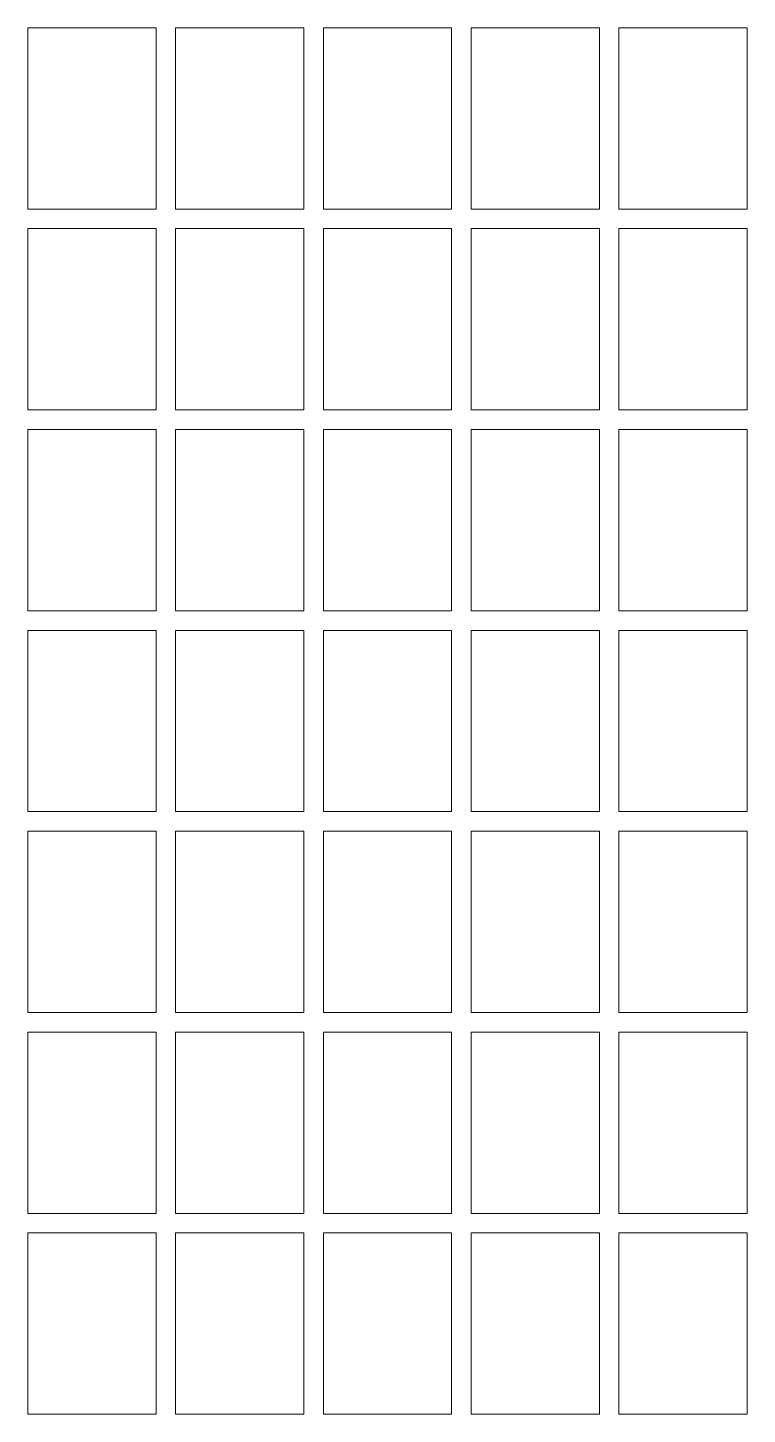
# Model space of a CAD drawing. Header units: millimetres. Extents: x -6680 to 6456, y 1671 to 6150.
# Drawn here: x 5278 to 6456, y 3879 to 6150 of the extents above; entities that cross this region are included whole.
import ezdxf

# ---------------------------------------------------------------- set-up
doc = ezdxf.new("R2010")
doc.units = ezdxf.units.MM
doc.layers.add('ВЭ', color=1, linetype='Continuous')

# ---------------------------------------------------------------- blocks, each defined once
blk = doc.blocks.new('*U316')
at = {"layer": 'ВЭ', "color": 250, "linetype": 'ByBlock', "lineweight": 18}
blk.add_lwpolyline([(-105, -148.5), (105, -148.5), (105, 148.5), (-105, 148.5), (-105, -148.5)], dxfattribs=at)
blk = doc.blocks.new('*U317')
at = {"layer": 'Defpoints', "color": 0, "linetype": 'ByBlock', "lineweight": -2, "transparency": 16777216}
for p in [(3630, 0), (3872, 0), (4114, 0), (4356, 0), (4598, 0), (3630, -329), (3872, -329), (4114, -329), (4356, -329), (4598, -329), (3630, -658), (3872, -658), (4114, -658), (4356, -658), (4598, -658), (3630, -987), (3872, -987), (4114, -987), (4356, -987), (4598, -987), (3630, -1316), (3872, -1316), (4114, -1316), (4356, -1316), (4598, -1316), (3630, -1645), (3872, -1645), (4114, -1645), (4356, -1645), (4598, -1645), (3630, -1974), (3872, -1974), (4114, -1974), (4356, -1974), (4598, -1974)]:
    blk.add_blockref('*U316', p, dxfattribs=at)

msp = doc.modelspace()

# ---------------------------------------------------------------- block references
at = {"layer": 'Defpoints'}
msp.add_blockref('*U317', (1753, 6001.5), dxfattribs=at)

doc.saveas('drawing.dxf')
